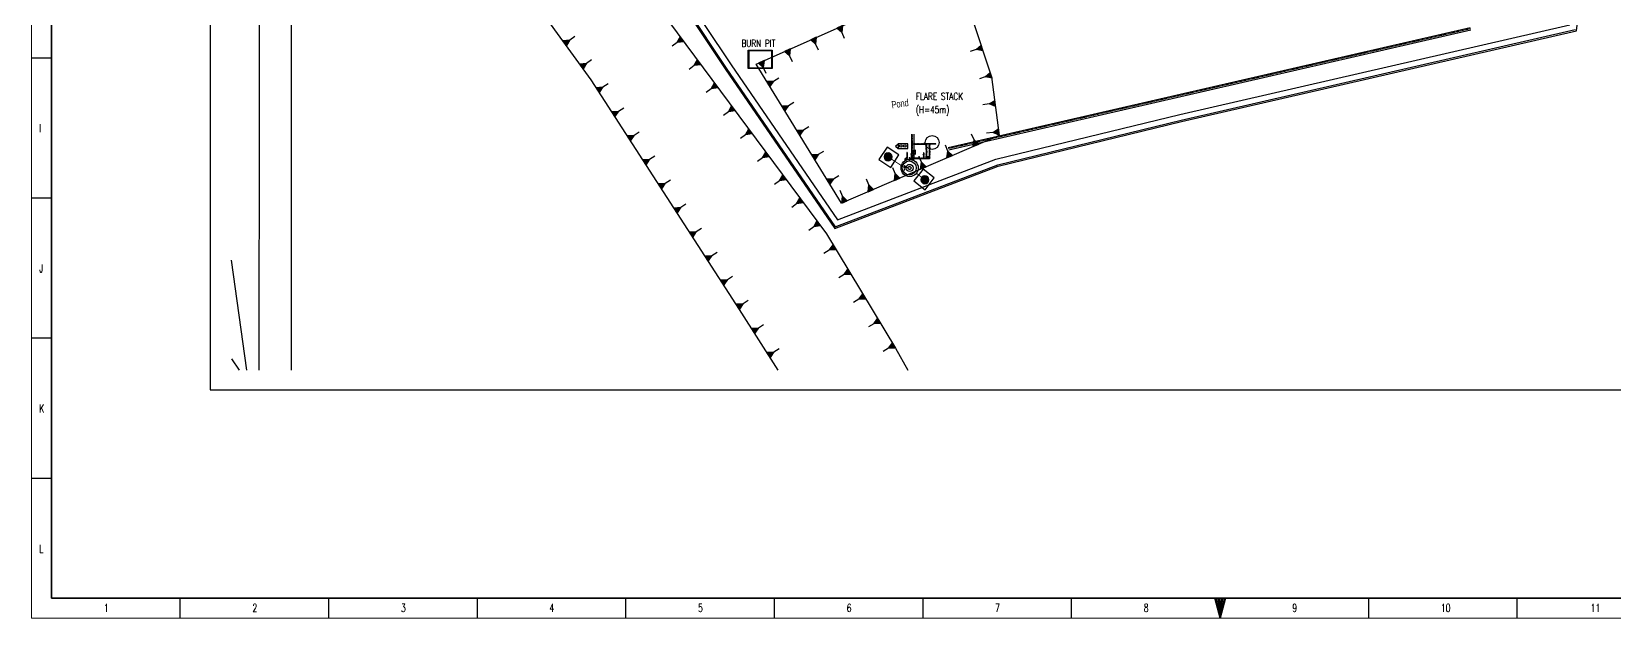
# Model space of a CAD drawing. Header units: millimetres. Extents: x -10011772 to -8149599, y 2847708 to 3434448.
# Drawn here: x -10011772 to -9459239, y 2847708 to 3052355 of the extents above; entities that cross this region are included whole.
import ezdxf

# ---------------------------------------------------------------- set-up
doc = ezdxf.new("R2010")
doc.units = ezdxf.units.MM
for name, pattern in [('BORDER2', [0.875, 0.25, -0.125, 0.25, -0.125, 0, -0.125]), ('DASHDOT2', [0.5, 0.25, -0.125, 0, -0.125]), ('DIVIDE2', [0.625, 0.25, -0.125, 0, -0.125, 0, -0.125]), ('HIDDEN2', [0.1875, 0.125, -0.0625])]:
    doc.linetypes.add(name, pattern=pattern)
for name, color, linetype in [('总平面底图', 9, 'Continuous'), ('电气-接地设计-接地线', 3, '接地线'), ('硅胶总平面地图', 9, 'Continuous')]:
    doc.layers.add(name, color=color, linetype=linetype)
doc.styles.add('EESLTYPE', font='TXT.shx')
doc.styles.get("Standard").update_dxf_attribs({"font": 'romanc.SHX', "width": 0.75, "bigfont": 'hztxt.shx'})
doc.styles.add('Swiss721', font='swisscl.ttf')
doc.styles.add('TEG BORDER', font='txt_qlt.shx', dxfattribs={"width": 0.7, "bigfont": 'hztxt.shx'})
doc.linetypes.add('接地线', pattern='A,500,["/",EESLTYPE,S=200,R=0,X=0,Y=-100],-200,60,-200', length=960)
doc.linetypes.add('组180_接地线', pattern='A,500,["/",EESLTYPE,S=200,R=-180,X=0,Y=100],-200,60,-200', length=960)

# ---------------------------------------------------------------- blocks, each defined once
blk = doc.blocks.new('252 BORDER A2')
at = {"linetype": 'Continuous'}
for p, q in [((5, 415), (5, 5)), ((5, 5), (489, 5))]:
    blk.add_line(p, q, dxfattribs=at)
for p, q in [((0, 140), (5, 140)), ((0, 105), (5, 105)), ((0, 70), (5, 70)), ((0, 35), (5, 35)), ((37.12, 0), (37.12, 5)), ((74.25, 0), (74.25, 5)), ((111.38, 0), (111.38, 5)), ((148.5, 0), (148.5, 5)), ((185.63, 0), (185.63, 5)), ((222.75, 0), (222.75, 5)), ((259.88, 0), (259.88, 5)), ((297, 0), (297, 5)), ((334.12, 0), (334.12, 5)), ((371.25, 0), (371.25, 5))]:
    blk.add_line(p, q)
at = {"color": 5, "lineweight": 15}
blk.add_lwpolyline([(0, 420), (594, 420), (594, 0), (0, 0)], close=True, dxfattribs=at)
blk.add_lwpolyline([(5, 415), (589, 415), (589, 5), (5, 5)], close=True)
blk.add_lwpolyline([(297, 0), (295.66, 5), (298.34, 5), (297, 0), (296, 5), (296.33, 5), (297, 0), (296.67, 5), (297.33, 5), (297, 0), (297.67, 5), (298, 5), (297, 0)])
at = {"char_height": 2, "width": 2, "style": 'TEG BORDER'}
for s, insert, attachment_point in [('I', (1.91, 123.39), 1), ('J', (1.91, 88.39), 1), ('K', (1.91, 53.39), 1), ('L', (1.91, 18.39), 1), ('1', (18.05, 1.59), 7), ('2', (55.17, 1.59), 7), ('3', (92.3, 1.59), 7), ('4', (129.42, 1.59), 7), ('5', (166.55, 1.59), 7), ('6', (203.67, 1.59), 7), ('7', (240.8, 1.59), 7), ('8', (277.92, 1.59), 7), ('9', (315.05, 1.59), 7), ('\\pi2.2204e-016;10', (352.17, 1.59), 7), ('\\pi0.3;11', (389.3, 1.59), 7)]:
    blk.add_mtext(s, dxfattribs=dict(at, insert=insert, attachment_point=attachment_point))
blk = doc.blocks.new('z')
at = {"layer": '总平面底图'}
blk.add_hatch(color=256, dxfattribs=at).paths.add_polyline_path([(0.53, 0), (-0.53, 0), (-0.07, -1.05)])
for p, q in [((-0.07, -1.05), (-0.53, 0)), ((0.53, 0), (-0.53, 0)), ((0.53, 0), (-0.07, -1.05)), ((-0.07, -1.05), (-0.07, -2.13))]:
    blk.add_line(p, q, dxfattribs=at)
blk = doc.blocks.new('总平面底图 爆炸危险区 LOCATION I')
at = {"layer": '总平面底图', "linetype": 'Continuous'}
for p, q in [((128849, 42259), (219960, 63169)), ((128939, 41862), (220051, 62773)), ((93915, 56028), (93915, 59228)), ((93915, 59228), (98115, 59228)), ((98115, 59228), (98115, 56028)), ((98115, 56028), (93915, 56028)), ((122410, 44596), (122410, 42867)), ((122817, 44596), (122817, 42899)), ((122410, 42867), (122817, 42867)), ((122410, 42867), (122410, 41686)), ((122410, 41686), (122614, 41686)), ((122410, 41686), (122410, 41295)), ((122817, 41686), (122410, 41686)), ((122524, 41499), (122704, 41499)), ((122524, 41499), (122524, 41417)), ((122569, 41621), (122659, 41621)), ((122569, 41621), (122569, 41499)), ((122614, 41686), (122817, 41686)), ((122659, 41621), (122659, 41499)), ((122704, 41499), (122704, 41473)), ((123034, 41473), (122704, 41473)), ((122704, 41443), (122704, 41417)), ((123034, 41443), (122704, 41443)), ((122817, 42899), (122838, 42912)), ((122817, 42836), (122838, 42822)), ((122817, 42836), (122817, 41686)), ((122817, 41473), (122817, 41686)), ((122817, 41295), (122817, 41443)), ((122838, 42912), (122838, 42822)), ((122872, 42897), (122838, 42912)), ((122872, 42837), (122838, 42822)), ((122872, 42897), (122872, 42837)), ((122872, 42897), (122872, 42837)), ((122872, 42897), (124381, 42897)), ((122872, 42837), (124381, 42837)), ((123034, 41858), (123034, 41058)), ((123064, 41858), (123034, 41858)), ((123064, 41858), (123064, 41058)), ((124381, 42897), (124381, 42837)), ((124381, 42867), (124381, 42897)), ((124457, 42897), (124381, 42897)), ((124381, 42837), (124381, 42867)), ((124381, 42837), (124457, 42837)), ((124457, 42897), (124533, 42897)), ((124533, 42837), (124457, 42837)), ((124533, 42867), (124533, 42897)), ((124533, 42897), (124577, 42897)), ((124533, 42897), (124533, 42837)), ((124533, 42837), (124533, 42867)), ((124533, 42837), (124577, 42837)), ((124577, 42867), (124577, 42943)), ((124577, 42943), (124595, 42943)), ((124577, 42791), (124577, 42867)), ((124577, 42791), (124595, 42791)), ((124595, 42867), (124595, 42943)), ((124595, 42791), (124595, 42867)), ((124599, 42897), (124599, 42837)), ((124601, 42897), (124599, 42897)), ((124601, 42838), (124599, 42837)), ((124601, 42943), (124601, 42867)), ((124618, 42943), (124601, 42943)), ((124601, 42867), (124601, 42791)), ((124618, 42791), (124601, 42791)), ((124618, 42943), (124618, 42867)), ((124667, 42874), (124618, 42891)), ((124618, 42867), (124618, 42791)), ((124667, 42860), (124618, 42844)), ((124912, 42875), (124688, 42875)), ((124912, 42860), (124688, 42860)), ((124710, 42875), (124758, 42891)), ((124710, 42860), (124758, 42844)), ((124758, 42875), (124758, 42943)), ((124758, 42943), (124776, 42943)), ((124758, 42791), (124758, 42860)), ((124758, 42791), (124776, 42791)), ((124776, 42875), (124776, 42943)), ((124776, 42897), (124777, 42897)), ((124776, 42791), (124776, 42860)), ((124776, 42838), (124777, 42837)), ((124777, 42875), (124777, 42897)), ((124777, 42837), (124777, 42860)), ((124782, 42943), (124782, 42875)), ((124799, 42943), (124782, 42943)), ((124782, 42860), (124782, 42791)), ((124799, 42791), (124782, 42791)), ((124799, 42943), (124799, 42875)), ((124844, 42897), (124799, 42897)), ((124799, 42860), (124799, 42791)), ((124844, 42837), (124799, 42837)), ((124844, 42897), (124844, 42875)), ((124844, 42875), (124844, 42897)), ((124975, 42897), (124844, 42897)), ((124844, 42860), (124844, 42837)), ((124844, 42837), (124844, 42860)), ((124975, 42837), (124844, 42837)), ((124912, 42875), (124912, 42867)), ((124912, 42867), (124912, 42860)), ((124962, 42662), (125039, 42662)), ((124962, 42662), (124962, 42645)), ((124962, 42645), (125039, 42645)), ((125039, 42639), (124962, 42639)), ((124962, 42621), (124962, 42639)), ((125039, 42621), (124962, 42621)), ((124962, 42481), (125031, 42481)), ((124962, 42481), (124962, 42464)), ((124962, 42464), (125031, 42464)), ((125031, 42458), (124962, 42458)), ((124962, 42440), (124962, 42458)), ((125031, 42440), (124962, 42440)), ((124962, 42180), (125115, 42180)), ((124962, 42180), (124962, 42163)), ((124962, 42163), (125115, 42163)), ((125115, 42157), (124962, 42157)), ((124962, 42139), (124962, 42157)), ((125115, 42139), (124962, 42139)), ((124962, 41927), (125115, 41927)), ((124962, 41927), (124962, 41910)), ((124962, 41910), (125115, 41910)), ((125115, 41904), (124962, 41904)), ((124962, 41886), (124962, 41904)), ((125115, 41886), (124962, 41886)), ((124975, 42837), (124975, 42897)), ((124975, 42897), (124975, 42837)), ((125102, 42897), (124975, 42897)), ((125009, 42837), (124975, 42837)), ((124979, 41849), (124979, 41860)), ((124985, 41674), (125039, 41674)), ((124985, 41674), (124985, 41661)), ((124985, 41661), (125039, 41661)), ((125039, 41655), (124985, 41655)), ((124985, 41642), (124985, 41655)), ((125039, 41642), (124985, 41642)), ((125006, 41532), (124999, 41532)), ((125021, 41434), (125003, 41512)), ((125009, 42837), (125009, 42804)), ((125009, 42804), (125069, 42804)), ((125009, 42707), (125009, 42804)), ((125009, 42804), (125039, 42804)), ((125009, 42707), (125069, 42707)), ((125009, 42707), (125039, 42707)), ((125009, 42707), (125009, 42662)), ((125069, 42640), (125009, 42640)), ((125009, 42639), (125009, 42640)), ((125009, 42464), (125009, 42462)), ((125009, 42462), (125031, 42462)), ((125009, 42396), (125009, 42440)), ((125031, 42396), (125009, 42396)), ((125009, 42396), (125031, 42396)), ((125009, 42225), (125009, 42396)), ((125009, 42225), (125069, 42225)), ((125009, 42225), (125069, 42225)), ((125009, 42225), (125009, 42180)), ((125009, 42032), (125009, 42139)), ((125009, 42035), (125069, 42035)), ((125009, 42035), (125009, 41927)), ((125069, 42032), (125009, 42032)), ((125009, 41904), (125009, 41910)), ((125009, 41842), (125009, 41886)), ((125039, 41842), (125009, 41842)), ((125022, 41766), (125009, 41842)), ((125069, 41842), (125009, 41842)), ((125009, 41813), (125009, 41800)), ((125032, 42572), (125015, 42621)), ((125031, 42529), (125015, 42481)), ((125039, 41766), (125022, 41766)), ((125022, 41766), (125055, 41766)), ((125022, 41715), (125022, 41766)), ((125022, 41715), (125039, 41715)), ((125022, 41715), (125022, 41674)), ((125022, 41715), (125055, 41715)), ((125031, 42327), (125031, 42551)), ((125039, 42327), (125031, 42327)), ((125039, 42804), (125069, 42804)), ((125039, 42707), (125069, 42707)), ((125039, 42662), (125115, 42662)), ((125039, 42645), (125115, 42645)), ((125115, 42639), (125039, 42639)), ((125115, 42621), (125039, 42621)), ((125046, 42327), (125039, 42327)), ((125069, 41842), (125039, 41842)), ((125055, 41766), (125039, 41766)), ((125039, 41715), (125055, 41715)), ((125039, 41674), (125093, 41674)), ((125039, 41661), (125093, 41661)), ((125093, 41655), (125039, 41655)), ((125093, 41642), (125039, 41642)), ((125046, 42572), (125062, 42621)), ((125046, 42327), (125046, 42551)), ((125046, 42529), (125062, 42481)), ((125046, 42481), (125115, 42481)), ((125046, 42464), (125115, 42464)), ((125046, 42462), (125069, 42462)), ((125115, 42458), (125046, 42458)), ((125115, 42440), (125046, 42440)), ((125069, 42396), (125046, 42396)), ((125046, 42396), (125069, 42396)), ((125069, 41842), (125055, 41766)), ((125055, 41715), (125055, 41766)), ((125055, 41715), (125055, 41674)), ((125057, 41434), (125074, 41512)), ((125068, 42639), (125069, 42640)), ((125068, 42464), (125069, 42462)), ((125102, 42837), (125069, 42837)), ((125069, 42837), (125069, 42804)), ((125069, 42707), (125069, 42804)), ((125069, 42707), (125069, 42662)), ((125069, 42396), (125069, 42440)), ((125069, 42225), (125069, 42396)), ((125069, 42225), (125069, 42180)), ((125069, 42032), (125069, 42139)), ((125069, 42035), (125069, 41927)), ((125069, 41904), (125069, 41910)), ((125069, 41842), (125069, 41886)), ((125069, 41813), (125069, 41800)), ((125079, 41532), (125071, 41532)), ((125093, 41674), (125093, 41661)), ((125093, 41642), (125093, 41655)), ((125099, 41849), (125099, 41860)), ((125102, 42837), (125102, 42897)), ((125507, 42897), (125102, 42897)), ((125102, 42897), (125102, 42837)), ((125507, 42837), (125102, 42837)), ((125115, 42662), (125115, 42645)), ((125115, 42621), (125115, 42639)), ((125115, 42481), (125115, 42464)), ((125115, 42440), (125115, 42458)), ((125115, 42180), (125115, 42163)), ((125115, 42139), (125115, 42157)), ((125115, 41927), (125115, 41910)), ((125115, 41886), (125115, 41904)), ((125495, 42662), (125571, 42662)), ((125495, 42662), (125495, 42645)), ((125495, 42645), (125571, 42645)), ((125571, 42639), (125495, 42639)), ((125495, 42621), (125495, 42639)), ((125571, 42621), (125495, 42621)), ((125495, 42481), (125563, 42481)), ((125495, 42481), (125495, 42464)), ((125495, 42464), (125563, 42464)), ((125563, 42458), (125495, 42458)), ((125495, 42440), (125495, 42458)), ((125563, 42440), (125495, 42440)), ((125495, 42180), (125647, 42180)), ((125495, 42180), (125495, 42163)), ((125495, 42163), (125647, 42163)), ((125647, 42157), (125495, 42157)), ((125495, 42139), (125495, 42157)), ((125647, 42139), (125495, 42139)), ((125495, 41927), (125647, 41927)), ((125495, 41927), (125495, 41910)), ((125495, 41910), (125647, 41910)), ((125647, 41904), (125495, 41904)), ((125495, 41886), (125495, 41904)), ((125647, 41886), (125495, 41886)), ((125507, 42837), (125507, 42897)), ((125507, 42897), (125507, 42837)), ((125634, 42897), (125507, 42897)), ((125541, 42837), (125507, 42837)), ((125511, 41849), (125511, 41860)), ((125517, 41674), (125571, 41674)), ((125517, 41674), (125517, 41661)), ((125517, 41661), (125571, 41661)), ((125571, 41655), (125517, 41655)), ((125517, 41642), (125517, 41655)), ((125571, 41642), (125517, 41642)), ((125538, 41532), (125531, 41532)), ((125553, 41434), (125535, 41512)), ((125541, 42837), (125541, 42804)), ((125541, 42804), (125601, 42804)), ((125541, 42707), (125541, 42804)), ((125541, 42804), (125571, 42804)), ((125541, 42707), (125571, 42707)), ((125541, 42707), (125541, 42662)), ((125541, 42707), (125601, 42707)), ((125601, 42640), (125541, 42640)), ((125541, 42639), (125541, 42640)), ((125541, 42464), (125541, 42462)), ((125541, 42462), (125563, 42462)), ((125541, 42396), (125541, 42440)), ((125541, 42396), (125563, 42396)), ((125541, 42225), (125541, 42396)), ((125563, 42396), (125541, 42396)), ((125541, 42225), (125601, 42225)), ((125541, 42225), (125541, 42180)), ((125541, 42225), (125601, 42225)), ((125541, 42032), (125541, 42139)), ((125541, 42035), (125601, 42035)), ((125541, 42035), (125541, 41927)), ((125601, 42032), (125541, 42032)), ((125541, 41904), (125541, 41910)), ((125541, 41842), (125541, 41886)), ((125601, 41842), (125541, 41842)), ((125571, 41842), (125541, 41842)), ((125554, 41766), (125541, 41842)), ((125541, 41813), (125541, 41800)), ((125564, 42572), (125547, 42621)), ((125563, 42529), (125547, 42481)), ((125554, 41766), (125588, 41766)), ((125554, 41715), (125554, 41766)), ((125571, 41766), (125554, 41766)), ((125554, 41715), (125588, 41715)), ((125554, 41715), (125571, 41715)), ((125554, 41715), (125554, 41674)), ((125563, 42327), (125563, 42551)), ((125571, 42327), (125563, 42327)), ((125571, 42804), (125601, 42804)), ((125571, 42707), (125601, 42707)), ((125571, 42662), (125647, 42662)), ((125571, 42645), (125647, 42645)), ((125647, 42639), (125571, 42639)), ((125647, 42621), (125571, 42621)), ((125578, 42327), (125571, 42327)), ((125601, 41842), (125571, 41842)), ((125588, 41766), (125571, 41766)), ((125571, 41715), (125588, 41715)), ((125571, 41674), (125625, 41674)), ((125571, 41661), (125625, 41661)), ((125625, 41655), (125571, 41655)), ((125625, 41642), (125571, 41642)), ((125578, 42572), (125595, 42621)), ((125578, 42327), (125578, 42551)), ((125578, 42529), (125595, 42481)), ((125578, 42481), (125647, 42481)), ((125578, 42464), (125647, 42464)), ((125578, 42462), (125601, 42462)), ((125647, 42458), (125578, 42458)), ((125647, 42440), (125578, 42440)), ((125578, 42396), (125601, 42396)), ((125601, 42396), (125578, 42396)), ((125601, 41842), (125588, 41766)), ((125588, 41715), (125588, 41766)), ((125588, 41715), (125588, 41674)), ((125589, 41434), (125607, 41512)), ((125634, 42837), (125601, 42837)), ((125601, 42837), (125601, 42804)), ((125601, 42707), (125601, 42804)), ((125601, 42707), (125601, 42662)), ((125601, 42639), (125601, 42640)), ((125601, 42464), (125601, 42462)), ((125601, 42396), (125601, 42440)), ((125601, 42225), (125601, 42396)), ((125601, 42225), (125601, 42180)), ((125601, 42032), (125601, 42139)), ((125601, 42035), (125601, 41927)), ((125601, 41904), (125601, 41910)), ((125601, 41842), (125601, 41886)), ((125601, 41813), (125601, 41800)), ((125611, 41532), (125604, 41532)), ((125625, 41674), (125625, 41661)), ((125625, 41642), (125625, 41655)), ((125631, 41849), (125631, 41860)), ((125634, 42837), (125634, 42897)), ((126662, 42897), (125634, 42897)), ((125634, 42897), (125634, 42837)), ((126662, 42837), (125634, 42837)), ((125647, 42662), (125647, 42645)), ((125647, 42621), (125647, 42639)), ((125647, 42481), (125647, 42464)), ((125647, 42440), (125647, 42458)), ((125647, 42180), (125647, 42163)), ((125647, 42139), (125647, 42157)), ((125647, 41927), (125647, 41910)), ((125647, 41886), (125647, 41904)), ((126662, 42837), (126662, 42897)), ((121154, 38708), (121154, 39025)), ((121154, 39025), (121196, 39025)), ((121196, 38671), (121196, 39025)), ((121201, 39025), (121201, 38676)), ((121243, 39025), (121201, 39025)), ((121243, 39025), (121243, 38676)), ((121526, 38930), (121243, 38930)), ((121351, 40335), (121297, 40335)), ((121297, 40323), (121297, 40335)), ((121351, 40335), (121297, 40335)), ((121297, 40323), (121297, 40335)), ((121351, 40323), (121297, 40323)), ((121351, 40323), (121297, 40323)), ((121334, 40035), (121334, 40323)), ((121334, 40035), (121334, 40323)), ((121351, 40035), (121334, 40035)), ((121351, 40035), (121334, 40035)), ((121405, 40335), (121351, 40335)), ((121405, 40335), (121351, 40335)), ((121405, 40323), (121351, 40323)), ((121405, 40323), (121351, 40323)), ((121367, 40035), (121351, 40035)), ((121367, 40035), (121351, 40035)), ((121367, 40035), (121367, 40323)), ((121367, 40035), (121367, 40323)), ((121405, 40323), (121405, 40335)), ((121405, 40323), (121405, 40335)), ((121526, 38930), (121526, 38676)), ((121574, 40359), (121651, 40359)), ((121574, 40359), (121574, 40341)), ((121574, 40341), (121651, 40341)), ((121651, 40335), (121574, 40335)), ((121574, 40318), (121574, 40335)), ((121651, 40335), (121574, 40335)), ((121574, 40318), (121574, 40335)), ((121651, 40318), (121574, 40318)), ((121651, 40318), (121574, 40318)), ((121681, 41354), (121620, 41354)), ((121620, 41354), (121620, 40556)), ((121643, 40556), (121620, 40556)), ((121620, 40556), (121643, 40556)), ((121620, 40556), (121620, 40550)), ((121620, 40403), (121620, 40480)), ((121620, 40403), (121651, 40403)), ((121620, 40403), (121620, 40359)), ((121681, 40403), (121620, 40403)), ((121620, 40109), (121620, 40318)), ((121620, 40109), (121620, 40318)), ((121643, 40597), (121651, 40597)), ((121643, 40597), (121643, 40555)), ((121651, 40597), (121658, 40597)), ((121651, 40403), (121681, 40403)), ((121651, 40359), (121727, 40359)), ((121651, 40341), (121727, 40341)), ((121727, 40335), (121651, 40335)), ((121727, 40335), (121651, 40335)), ((121727, 40318), (121651, 40318)), ((121727, 40318), (121651, 40318)), ((121658, 40597), (121658, 40555)), ((121681, 40556), (121658, 40556)), ((121658, 40556), (121681, 40556)), ((121681, 41354), (121681, 40556)), ((121681, 40550), (121681, 40556)), ((121681, 40480), (121681, 40403)), ((121681, 40403), (121681, 40359)), ((121681, 40127), (121681, 40318)), ((121681, 40127), (121681, 40318)), ((121727, 40359), (121727, 40341)), ((121727, 40318), (121727, 40335)), ((121727, 40318), (121727, 40335)), ((122015, 40235), (122091, 40235)), ((122015, 40235), (122015, 40218)), ((122015, 40218), (122091, 40218)), ((122091, 40212), (122015, 40212)), ((122015, 40194), (122015, 40212)), ((122091, 40212), (122015, 40212)), ((122015, 40194), (122015, 40212)), ((122091, 40194), (122015, 40194)), ((122091, 40194), (122015, 40194)), ((122061, 40291), (122061, 40367)), ((122121, 40291), (122061, 40291)), ((122061, 40280), (122091, 40280)), ((122061, 40280), (122061, 40235)), ((122061, 40184), (122061, 40194)), ((122061, 40184), (122061, 40194)), ((122083, 40485), (122091, 40485)), ((122083, 40485), (122083, 40443)), ((122091, 40485), (122098, 40485)), ((122091, 40280), (122121, 40280)), ((122091, 40235), (122167, 40235)), ((122091, 40218), (122167, 40218)), ((122167, 40212), (122091, 40212)), ((122167, 40212), (122091, 40212)), ((122167, 40194), (122091, 40194)), ((122167, 40194), (122091, 40194)), ((122098, 40485), (122098, 40443)), ((122121, 40367), (122121, 40291)), ((122121, 40280), (122121, 40235)), ((122121, 40184), (122121, 40194)), ((122121, 40184), (122121, 40194)), ((122167, 40398), (122161, 40398)), ((122161, 40337), (122167, 40337)), ((122167, 40367), (122167, 40398)), ((122167, 40398), (122167, 40337)), ((122167, 40398), (122410, 40398)), ((122167, 40337), (122167, 40367)), ((122167, 40337), (124492, 40337)), ((122167, 40235), (122167, 40218)), ((122167, 40194), (122167, 40212)), ((122167, 40194), (122167, 40212)), ((122315, 40376), (122614, 40376)), ((122315, 40376), (122315, 40341)), ((122315, 40341), (122614, 40341)), ((122614, 40335), (122315, 40335)), ((122315, 40300), (122315, 40335)), ((122614, 40335), (122315, 40335)), ((122315, 40300), (122315, 40335)), ((122614, 40300), (122315, 40300)), ((122614, 40300), (122315, 40300)), ((122410, 40467), (122410, 41076)), ((122410, 40467), (122614, 40467)), ((122410, 40467), (122410, 40376)), ((122817, 40467), (122410, 40467)), ((122410, 40150), (122410, 40300)), ((122410, 40150), (122410, 40300)), ((122524, 41417), (122704, 41417)), ((122599, 41417), (122599, 41375)), ((122614, 40467), (122817, 40467)), ((122614, 40376), (122912, 40376)), ((122614, 40341), (122912, 40341)), ((122912, 40335), (122614, 40335)), ((122912, 40335), (122614, 40335)), ((122912, 40300), (122614, 40300)), ((122912, 40300), (122614, 40300)), ((122629, 41417), (122629, 41375)), ((122817, 40035), (122743, 40035)), ((122817, 40035), (122743, 40035)), ((122817, 41076), (122817, 40467)), ((122817, 40467), (122817, 40376)), ((122817, 40398), (124492, 40398)), ((122817, 40035), (122817, 40300)), ((122817, 40035), (122817, 40300)), ((122912, 40376), (122912, 40341)), ((122912, 40300), (122912, 40335)), ((122912, 40300), (122912, 40335)), ((123064, 41058), (123034, 41058)), ((124479, 41029), (124548, 41029)), ((124479, 41029), (124479, 41011)), ((124479, 41011), (124548, 41011)), ((124548, 41005), (124479, 41005)), ((124479, 40988), (124479, 41005)), ((124548, 40988), (124479, 40988)), ((124479, 40848), (124556, 40848)), ((124479, 40848), (124479, 40831)), ((124479, 40831), (124556, 40831)), ((124556, 40825), (124479, 40825)), ((124479, 40807), (124479, 40825)), ((124556, 40807), (124479, 40807)), ((124492, 40398), (124492, 40337)), ((124492, 40367), (124492, 40398)), ((124492, 40398), (124525, 40398)), ((124492, 40337), (124492, 40367)), ((124492, 40337), (124619, 40337)), ((124586, 41335), (124525, 41335)), ((124525, 41335), (124525, 41073)), ((124525, 41073), (124548, 41073)), ((124525, 41073), (124525, 41029)), ((124548, 41073), (124525, 41073)), ((124548, 41007), (124525, 41007)), ((124526, 41005), (124525, 41007)), ((124526, 40831), (124525, 40829)), ((124525, 40829), (124586, 40829)), ((124525, 40763), (124525, 40807)), ((124556, 40763), (124525, 40763)), ((124586, 40763), (124525, 40763)), ((124525, 40763), (124525, 40444)), ((124586, 40444), (124525, 40444)), ((124525, 40444), (124586, 40444)), ((124525, 40367), (124525, 40444)), ((124548, 40940), (124532, 40988)), ((124549, 40897), (124532, 40848)), ((124548, 41142), (124556, 41142)), ((124548, 41142), (124548, 40918)), ((124556, 41142), (124563, 41142)), ((124556, 40848), (124632, 40848)), ((124556, 40831), (124632, 40831)), ((124632, 40825), (124556, 40825)), ((124632, 40807), (124556, 40807)), ((124586, 40763), (124556, 40763)), ((124563, 41142), (124563, 40918)), ((124563, 41073), (124586, 41073)), ((124586, 41073), (124563, 41073)), ((124563, 41029), (124632, 41029)), ((124563, 41011), (124632, 41011)), ((124586, 41007), (124563, 41007)), ((124632, 41005), (124563, 41005)), ((124632, 40988), (124563, 40988)), ((124563, 40940), (124579, 40988)), ((124563, 40897), (124579, 40848)), ((124585, 41005), (124586, 41007)), ((124585, 40831), (124586, 40829)), ((124586, 41335), (124586, 41073)), ((124586, 41073), (124586, 41029)), ((124586, 40763), (124586, 40807)), ((124586, 40763), (124586, 40444)), ((124586, 40444), (124586, 40367)), ((124586, 40398), (124619, 40398)), ((124619, 40398), (124619, 40337)), ((124619, 40398), (124975, 40398)), ((124619, 40367), (124619, 40398)), ((124619, 40337), (124619, 40367)), ((124619, 40337), (124975, 40337)), ((124632, 41029), (124632, 41011)), ((124632, 40988), (124632, 41005)), ((124632, 40848), (124632, 40831)), ((124632, 40807), (124632, 40825)), ((124939, 41434), (125139, 41434)), ((125035, 41414), (124939, 41414)), ((124962, 40995), (125039, 40995)), ((124962, 40995), (124962, 40978)), ((124962, 40978), (125039, 40978)), ((125039, 40972), (124962, 40972)), ((124962, 40954), (124962, 40972)), ((125039, 40954), (124962, 40954)), ((124962, 40815), (125031, 40815)), ((124962, 40815), (124962, 40797)), ((124962, 40797), (125031, 40797)), ((125031, 40791), (124962, 40791)), ((124962, 40774), (124962, 40791)), ((125031, 40774), (124962, 40774)), ((124975, 40398), (124975, 40337)), ((124975, 40367), (124975, 40398)), ((124975, 40398), (125009, 40398)), ((124975, 40337), (124975, 40367)), ((124975, 40337), (125102, 40337)), ((124985, 41414), (124985, 41408)), ((124985, 41408), (125035, 41408)), ((125035, 41402), (124985, 41402)), ((124985, 41389), (124985, 41402)), ((125035, 41389), (124985, 41389)), ((125009, 41173), (125022, 41249)), ((125009, 41173), (125069, 41173)), ((125009, 41040), (125009, 41173)), ((125009, 41173), (125039, 41173)), ((125009, 41040), (125039, 41040)), ((125009, 41040), (125009, 40995)), ((125009, 41040), (125069, 41040)), ((125069, 40973), (125009, 40973)), ((125009, 40972), (125009, 40973)), ((125009, 40797), (125009, 40796)), ((125009, 40796), (125031, 40796)), ((125009, 40729), (125009, 40774)), ((125009, 40729), (125031, 40729)), ((125009, 40650), (125009, 40729)), ((125031, 40729), (125009, 40729)), ((125009, 40650), (125069, 40650)), ((125069, 40650), (125009, 40650)), ((125009, 40523), (125009, 40650)), ((125069, 40523), (125009, 40523)), ((125009, 40523), (125069, 40523)), ((125009, 40444), (125009, 40523)), ((125009, 40444), (125069, 40444)), ((125069, 40444), (125009, 40444)), ((125009, 40367), (125009, 40444)), ((125032, 40905), (125015, 40954)), ((125031, 40862), (125015, 40815)), ((125022, 41348), (125022, 41389)), ((125039, 41348), (125022, 41348)), ((125022, 41348), (125055, 41348)), ((125022, 41249), (125022, 41348)), ((125022, 41249), (125055, 41249)), ((125022, 41249), (125039, 41249)), ((125025, 41413), (125025, 41414)), ((125025, 41413), (125035, 41413)), ((125031, 40661), (125031, 40884)), ((125039, 40661), (125031, 40661)), ((125035, 41384), (125035, 41414)), ((125039, 41384), (125035, 41384)), ((125043, 41384), (125039, 41384)), ((125055, 41348), (125039, 41348)), ((125039, 41249), (125055, 41249)), ((125039, 41173), (125069, 41173)), ((125039, 41040), (125069, 41040)), ((125039, 40995), (125115, 40995)), ((125039, 40978), (125115, 40978)), ((125115, 40972), (125039, 40972)), ((125115, 40954), (125039, 40954)), ((125046, 40661), (125039, 40661)), ((125139, 41414), (125043, 41414)), ((125043, 41384), (125043, 41414)), ((125043, 41413), (125052, 41413)), ((125043, 41408), (125093, 41408)), ((125093, 41402), (125043, 41402)), ((125093, 41389), (125043, 41389)), ((125046, 40905), (125062, 40954)), ((125046, 40661), (125046, 40884)), ((125046, 40862), (125062, 40815)), ((125046, 40815), (125115, 40815)), ((125046, 40797), (125115, 40797)), ((125046, 40796), (125069, 40796)), ((125115, 40791), (125046, 40791)), ((125115, 40774), (125046, 40774)), ((125046, 40729), (125069, 40729)), ((125069, 40729), (125046, 40729)), ((125052, 41413), (125052, 41414)), ((125055, 41348), (125055, 41389)), ((125055, 41249), (125055, 41348)), ((125055, 41249), (125069, 41173)), ((125068, 40972), (125069, 40973)), ((125068, 40797), (125069, 40796)), ((125069, 41040), (125069, 41173)), ((125069, 41040), (125069, 40995)), ((125069, 40729), (125069, 40774)), ((125069, 40650), (125069, 40729)), ((125069, 40617), (125069, 40650)), ((125069, 40617), (125102, 40617)), ((125069, 40523), (125069, 40556)), ((125069, 40556), (125102, 40556)), ((125069, 40444), (125069, 40523)), ((125069, 40444), (125069, 40367)), ((125069, 40398), (125102, 40398)), ((125093, 41414), (125093, 41408)), ((125093, 41389), (125093, 41402)), ((125102, 40617), (125102, 40556)), ((125102, 40617), (125197, 40617)), ((125102, 40556), (125102, 40617)), ((125102, 40556), (125197, 40556)), ((125102, 40367), (125102, 40398)), ((125102, 40398), (125102, 40337)), ((125102, 40398), (125495, 40398)), ((125102, 40337), (125102, 40367)), ((125102, 40337), (125495, 40337)), ((125115, 40995), (125115, 40978)), ((125115, 40954), (125115, 40972)), ((125115, 40815), (125115, 40797)), ((125115, 40774), (125115, 40791)), ((125128, 40586), (125128, 40594)), ((125128, 40594), (125352, 40594)), ((125128, 40579), (125128, 40586)), ((125128, 40579), (125352, 40579)), ((125197, 40617), (125197, 40594)), ((125197, 40594), (125197, 40617)), ((125197, 40617), (125241, 40617)), ((125197, 40579), (125197, 40556)), ((125197, 40556), (125197, 40579)), ((125197, 40556), (125241, 40556)), ((125241, 40594), (125241, 40663)), ((125241, 40663), (125259, 40663)), ((125241, 40510), (125241, 40579)), ((125241, 40510), (125259, 40510)), ((125259, 40594), (125259, 40663)), ((125259, 40510), (125259, 40579)), ((125263, 40617), (125263, 40594)), ((125265, 40616), (125263, 40617)), ((125263, 40579), (125263, 40556)), ((125265, 40557), (125263, 40556)), ((125265, 40663), (125265, 40594)), ((125282, 40663), (125265, 40663)), ((125265, 40579), (125265, 40510)), ((125282, 40510), (125265, 40510)), ((125282, 40663), (125282, 40594)), ((125330, 40594), (125282, 40610)), ((125282, 40579), (125282, 40510)), ((125330, 40579), (125282, 40563)), ((125373, 40594), (125422, 40610)), ((125373, 40579), (125422, 40563)), ((125422, 40586), (125422, 40663)), ((125422, 40663), (125440, 40663)), ((125422, 40510), (125422, 40586)), ((125422, 40510), (125440, 40510)), ((125440, 40586), (125440, 40663)), ((125440, 40616), (125441, 40617)), ((125440, 40510), (125440, 40586)), ((125440, 40557), (125441, 40556)), ((125441, 40556), (125441, 40617)), ((125445, 40663), (125445, 40586)), ((125463, 40663), (125445, 40663)), ((125445, 40586), (125445, 40510)), ((125463, 40510), (125445, 40510)), ((125463, 40663), (125463, 40586)), ((125507, 40617), (125463, 40617)), ((125463, 40586), (125463, 40510)), ((125507, 40556), (125463, 40556)), ((125471, 41434), (125671, 41434)), ((125567, 41414), (125471, 41414)), ((125495, 40995), (125571, 40995)), ((125495, 40995), (125495, 40978)), ((125495, 40978), (125571, 40978)), ((125571, 40972), (125495, 40972)), ((125495, 40954), (125495, 40972)), ((125571, 40954), (125495, 40954)), ((125495, 40815), (125563, 40815)), ((125495, 40815), (125495, 40797)), ((125495, 40797), (125563, 40797)), ((125563, 40791), (125495, 40791)), ((125495, 40774), (125495, 40791)), ((125563, 40774), (125495, 40774)), ((125495, 40367), (125495, 40398)), ((125541, 40398), (125495, 40398)), ((125495, 40398), (125495, 40337)), ((125495, 40337), (125495, 40367)), ((125495, 40337), (125571, 40337)), ((125507, 40617), (125507, 40586)), ((125541, 40617), (125507, 40617)), ((125507, 40617), (125507, 40586)), ((125507, 40586), (125507, 40556)), ((125507, 40586), (125507, 40556)), ((125541, 40556), (125507, 40556)), ((125517, 41414), (125517, 41408)), ((125517, 41408), (125567, 41408)), ((125567, 41402), (125517, 41402)), ((125517, 41389), (125517, 41402)), ((125567, 41389), (125517, 41389)), ((125541, 41173), (125554, 41249)), ((125541, 41173), (125571, 41173)), ((125541, 41173), (125601, 41173)), ((125541, 41040), (125541, 41173)), ((125541, 41040), (125601, 41040)), ((125541, 41040), (125571, 41040)), ((125541, 41040), (125541, 40995)), ((125601, 40973), (125541, 40973)), ((125541, 40972), (125541, 40973)), ((125541, 40797), (125541, 40796)), ((125541, 40796), (125563, 40796)), ((125541, 40729), (125541, 40774)), ((125563, 40729), (125541, 40729)), ((125541, 40729), (125563, 40729)), ((125541, 40650), (125541, 40729)), ((125601, 40650), (125541, 40650)), ((125541, 40617), (125541, 40650)), ((125541, 40650), (125601, 40650)), ((125541, 40523), (125541, 40556)), ((125541, 40523), (125601, 40523)), ((125541, 40444), (125541, 40523)), ((125601, 40523), (125541, 40523)), ((125601, 40444), (125541, 40444)), ((125541, 40367), (125541, 40444)), ((125541, 40444), (125601, 40444)), ((125564, 40905), (125547, 40954)), ((125563, 40862), (125547, 40815)), ((125554, 41348), (125554, 41389)), ((125554, 41348), (125588, 41348)), ((125554, 41249), (125554, 41348)), ((125571, 41348), (125554, 41348)), ((125554, 41249), (125588, 41249)), ((125554, 41249), (125571, 41249)), ((125558, 41413), (125557, 41414)), ((125558, 41413), (125567, 41413)), ((125563, 40661), (125563, 40884)), ((125571, 40661), (125563, 40661)), ((125567, 41384), (125567, 41414)), ((125571, 41384), (125567, 41384)), ((125575, 41384), (125571, 41384)), ((125588, 41348), (125571, 41348)), ((125571, 41249), (125588, 41249)), ((125571, 41173), (125601, 41173)), ((125571, 41040), (125601, 41040)), ((125571, 40995), (125647, 40995)), ((125571, 40978), (125647, 40978)), ((125647, 40972), (125571, 40972)), ((125647, 40954), (125571, 40954)), ((125578, 40661), (125571, 40661)), ((125671, 41414), (125575, 41414)), ((125575, 41384), (125575, 41414)), ((125575, 41413), (125584, 41413)), ((125575, 41408), (125625, 41408)), ((125625, 41402), (125575, 41402)), ((125625, 41389), (125575, 41389)), ((125578, 40905), (125595, 40954)), ((125578, 40661), (125578, 40884)), ((125578, 40862), (125595, 40815)), ((125578, 40815), (125647, 40815)), ((125578, 40797), (125647, 40797)), ((125578, 40796), (125601, 40796)), ((125647, 40791), (125578, 40791)), ((125647, 40774), (125578, 40774)), ((125601, 40729), (125578, 40729)), ((125578, 40729), (125601, 40729)), ((125584, 41413), (125584, 41414)), ((125588, 41348), (125588, 41389)), ((125588, 41249), (125588, 41348)), ((125588, 41249), (125601, 41173)), ((125601, 41040), (125601, 41173)), ((125601, 41040), (125601, 40995)), ((125601, 40972), (125601, 40973)), ((125601, 40797), (125601, 40796)), ((125601, 40729), (125601, 40774)), ((125601, 40650), (125601, 40729)), ((125601, 40523), (125601, 40650)), ((125601, 40444), (125601, 40523)), ((125601, 40444), (125601, 40367)), ((125625, 41414), (125625, 41408)), ((125625, 41389), (125625, 41402)), ((125647, 40995), (125647, 40978)), ((125647, 40954), (125647, 40972)), ((125647, 40815), (125647, 40797)), ((125647, 40774), (125647, 40791))]:
    blk.add_line(p, q, dxfattribs=at)
at = {"layer": '总平面底图', "linetype": 'DIVIDE2'}
for p, q in [((220006, 62971), (128894, 42060)), ((122614, 42867), (122614, 44596)), ((122614, 42867), (122614, 42867)), ((122614, 42867), (122614, 42867)), ((122614, 41686), (122614, 42867)), ((122614, 41686), (122614, 41686)), ((122614, 41686), (122614, 41686)), ((122614, 41621), (122614, 41686)), ((122614, 41473), (122614, 41621)), ((122614, 41076), (122614, 41443)), ((122872, 42867), (122872, 42867)), ((122872, 42867), (122872, 42867)), ((124381, 42867), (122872, 42867)), ((124381, 42867), (124381, 42867)), ((124381, 42867), (124381, 42867)), ((124427, 42867), (124381, 42867)), ((124457, 42867), (124427, 42867)), ((124457, 42867), (124533, 42867)), ((124595, 42867), (124533, 42867)), ((124533, 42867), (124533, 42867)), ((124533, 42867), (124533, 42867)), ((124599, 42867), (124777, 42867)), ((124782, 42867), (124844, 42867)), ((124844, 42867), (124912, 42867)), ((124912, 42867), (124975, 42867)), ((124975, 42867), (125102, 42867)), ((124975, 42867), (124975, 42867)), ((125039, 42804), (125039, 42867)), ((125039, 42804), (125039, 42707)), ((125039, 42804), (125039, 42804)), ((125039, 42645), (125039, 42707)), ((125039, 42640), (125039, 42462)), ((125039, 42458), (125039, 42396)), ((125039, 42396), (125039, 42327)), ((125039, 42327), (125039, 42225)), ((125039, 42163), (125039, 42225)), ((125039, 41904), (125039, 41842)), ((125039, 41842), (125039, 41766)), ((125039, 41766), (125039, 41715)), ((125039, 41661), (125039, 41715)), ((125102, 42867), (125507, 42867)), ((125102, 42867), (125102, 42867)), ((125102, 42867), (125102, 42867)), ((125507, 42867), (125507, 42867)), ((125507, 42867), (125634, 42867)), ((125571, 42804), (125571, 42867)), ((125571, 42804), (125571, 42707)), ((125571, 42804), (125571, 42804)), ((125571, 42645), (125571, 42707)), ((125571, 42640), (125571, 42462)), ((125571, 42458), (125571, 42396)), ((125571, 42396), (125571, 42327)), ((125571, 42327), (125571, 42225)), ((125571, 42163), (125571, 42225)), ((125571, 41904), (125571, 41842)), ((125571, 41842), (125571, 41766)), ((125571, 41766), (125571, 41715)), ((125571, 41661), (125571, 41715)), ((125634, 42867), (126662, 42867)), ((125634, 42867), (125634, 42867)), ((125634, 42867), (125634, 42867)), ((121651, 40597), (121651, 41354)), ((121651, 40556), (121651, 40597)), ((121651, 40556), (121651, 40556)), ((121651, 40556), (121651, 40556)), ((121651, 40480), (121651, 40556)), ((121651, 40480), (121651, 40403)), ((121651, 40341), (121651, 40403)), ((121651, 40403), (121651, 40403)), ((121651, 40403), (121651, 40403)), ((122167, 40367), (122098, 40367)), ((122167, 40367), (122167, 40367)), ((122167, 40367), (122167, 40367)), ((122315, 40367), (122167, 40367)), ((122912, 40367), (122315, 40367)), ((122614, 41076), (122614, 40467)), ((122614, 40341), (122614, 40467)), ((122614, 40467), (122614, 40467)), ((122614, 40467), (122614, 40467)), ((124492, 40367), (122912, 40367)), ((124492, 40367), (124492, 40367)), ((124525, 40367), (124492, 40367)), ((124492, 40367), (124492, 40367)), ((124586, 40367), (124525, 40367)), ((124556, 41142), (124556, 41335)), ((124556, 41073), (124556, 41142)), ((124556, 41011), (124556, 41073)), ((124556, 40829), (124556, 41007)), ((124556, 40825), (124556, 40763)), ((124556, 40444), (124556, 40763)), ((124556, 40444), (124556, 40444)), ((124556, 40444), (124556, 40444)), ((124556, 40367), (124556, 40444)), ((124619, 40367), (124586, 40367)), ((124975, 40367), (124619, 40367)), ((124619, 40367), (124619, 40367)), ((124975, 40367), (124975, 40367)), ((125009, 40367), (124975, 40367)), ((124975, 40367), (124975, 40367)), ((125069, 40367), (125009, 40367)), ((125039, 41402), (125039, 41384)), ((125039, 41384), (125039, 41348)), ((125039, 41348), (125039, 41249)), ((125039, 41173), (125039, 41249)), ((125039, 41173), (125039, 41040)), ((125039, 40978), (125039, 41040)), ((125039, 40973), (125039, 40796)), ((125039, 40791), (125039, 40729)), ((125039, 40729), (125039, 40661)), ((125039, 40661), (125039, 40650)), ((125039, 40650), (125039, 40523)), ((125039, 40650), (125039, 40650)), ((125102, 40586), (125039, 40586)), ((125039, 40523), (125039, 40523)), ((125039, 40523), (125039, 40523)), ((125039, 40523), (125039, 40444)), ((125039, 40444), (125039, 40444)), ((125039, 40444), (125039, 40444)), ((125039, 40444), (125039, 40367)), ((125102, 40367), (125069, 40367)), ((125128, 40586), (125102, 40586)), ((125102, 40586), (125102, 40586)), ((125102, 40367), (125102, 40367)), ((125495, 40367), (125102, 40367)), ((125197, 40586), (125128, 40586)), ((125259, 40586), (125197, 40586)), ((125441, 40586), (125263, 40586)), ((125445, 40586), (125507, 40586)), ((125495, 40367), (125495, 40367)), ((125495, 40367), (125495, 40367)), ((125541, 40367), (125495, 40367)), ((125507, 40586), (125507, 40586)), ((125507, 40586), (125571, 40586)), ((125571, 40367), (125541, 40367)), ((125571, 41402), (125571, 41384)), ((125571, 41384), (125571, 41348)), ((125571, 41348), (125571, 41249)), ((125571, 41173), (125571, 41249)), ((125571, 41173), (125571, 41040)), ((125571, 40978), (125571, 41040)), ((125571, 40973), (125571, 40796)), ((125571, 40791), (125571, 40729)), ((125571, 40729), (125571, 40661)), ((125571, 40661), (125571, 40650)), ((125571, 40650), (125571, 40650)), ((125571, 40650), (125571, 40523)), ((125571, 40523), (125571, 40444)), ((125571, 40523), (125571, 40523)), ((125571, 40523), (125571, 40523)), ((125571, 40444), (125571, 40444)), ((125571, 40444), (125571, 40444)), ((125571, 40444), (125571, 40367))]:
    blk.add_line(p, q, dxfattribs=at)
at = {"layer": '总平面底图', "linetype": 'HIDDEN2'}
for p, q in [((122815, 42897), (122817, 42899)), ((122815, 42897), (122815, 42837)), ((122815, 42837), (122817, 42836)), ((122817, 42899), (122817, 42867)), ((122817, 42867), (122817, 42836)), ((122817, 41443), (122817, 41473)), ((124782, 42875), (124782, 42867)), ((124782, 42867), (124782, 42860)), ((124799, 42875), (124799, 42867)), ((124799, 42867), (124799, 42860)), ((124844, 42875), (124844, 42867)), ((124844, 42860), (124844, 42875)), ((124844, 42867), (124844, 42860)), ((125009, 41860), (125009, 41904)), ((125039, 42458), (125031, 42458)), ((125039, 42440), (125031, 42440)), ((125039, 42396), (125031, 42396)), ((125031, 42396), (125046, 42396)), ((125046, 42458), (125039, 42458)), ((125046, 42440), (125039, 42440)), ((125046, 42396), (125039, 42396)), ((125069, 41860), (125069, 41904)), ((125541, 41860), (125541, 41904)), ((125571, 42458), (125563, 42458)), ((125571, 42440), (125563, 42440)), ((125563, 42396), (125578, 42396)), ((125571, 42396), (125563, 42396)), ((125578, 42458), (125571, 42458)), ((125578, 42440), (125571, 42440)), ((125578, 42396), (125571, 42396)), ((125601, 41860), (125601, 41904)), ((121620, 40550), (121620, 40480)), ((121620, 40035), (121620, 40109)), ((121651, 40035), (121620, 40035)), ((121658, 40556), (121643, 40556)), ((121643, 40556), (121651, 40556)), ((121651, 40556), (121658, 40556)), ((121681, 40035), (121651, 40035)), ((121681, 40480), (121681, 40550)), ((121681, 40035), (121681, 40127)), ((122061, 39912), (122061, 40184)), ((122091, 39912), (122061, 39912)), ((122161, 40398), (122091, 40398)), ((122091, 40337), (122161, 40337)), ((122121, 39912), (122091, 39912)), ((122121, 39912), (122121, 40184)), ((122410, 41295), (122410, 41076)), ((122410, 40398), (122817, 40398)), ((122410, 40035), (122410, 40150)), ((122614, 40035), (122410, 40035)), ((122743, 40035), (122614, 40035)), ((122817, 41076), (122817, 41295)), ((124525, 40398), (124586, 40398)), ((124548, 41073), (124556, 41073)), ((124563, 41073), (124548, 41073)), ((124548, 41029), (124556, 41029)), ((124548, 41011), (124556, 41011)), ((124556, 41073), (124563, 41073)), ((124556, 41029), (124563, 41029)), ((124556, 41011), (124563, 41011)), ((125009, 40398), (125069, 40398)), ((125039, 40791), (125031, 40791)), ((125039, 40774), (125031, 40774)), ((125031, 40729), (125046, 40729)), ((125039, 40729), (125031, 40729)), ((125039, 41402), (125035, 41402)), ((125039, 41389), (125035, 41389)), ((125043, 41402), (125039, 41402)), ((125043, 41389), (125039, 41389)), ((125046, 40791), (125039, 40791)), ((125046, 40774), (125039, 40774)), ((125046, 40729), (125039, 40729)), ((125197, 40594), (125197, 40579)), ((125197, 40586), (125197, 40594)), ((125197, 40579), (125197, 40586)), ((125241, 40586), (125241, 40594)), ((125241, 40579), (125241, 40586)), ((125259, 40586), (125259, 40594)), ((125259, 40579), (125259, 40586)), ((125571, 40398), (125541, 40398)), ((125571, 40791), (125563, 40791)), ((125571, 40774), (125563, 40774)), ((125571, 40729), (125563, 40729)), ((125563, 40729), (125578, 40729)), ((125571, 41402), (125567, 41402)), ((125571, 41389), (125567, 41389)), ((125575, 41402), (125571, 41402)), ((125575, 41389), (125571, 41389)), ((125578, 40791), (125571, 40791)), ((125578, 40774), (125571, 40774)), ((125578, 40729), (125571, 40729))]:
    blk.add_line(p, q, dxfattribs=at)
at = {"layer": '总平面底图', "linetype": 'DASHDOT2'}
blk.add_line((121220, 38256), (121220, 38920), dxfattribs=at)
at = {"layer": '总平面底图'}
blk.add_line((124139, 39704), (123716, 40691), dxfattribs=at)
for points in [[(0, 0), (297000, 0), (297000, 210000), (0, 210000)], [(66029, 151265), (65724, 148520), (65064, 142483), (64836, 140391), (74150, 140673), (74478, 137865), (78444, 113647), (62192, 109053), (58156, 107813), (76003, 76828), (89887, 55971), (109015, 28128), (137544, 39006), (169559, 46788), (238486, 62607), (240973, 83058), (240589, 113912), (240589, 198661), (194754, 198615), (148734, 197208), (122816, 194188), (89756, 185753), (95541, 153392), (84920, 151500)], [(67149, 150029), (66966, 148383), (66307, 142348), (66234, 141683), (75259, 141957), (75717, 138038), (79858, 112748), (62546, 107854), (60021, 107079), (77066, 77487), (90922, 56671), (109488, 29646), (137172, 40202), (169272, 48005), (237351, 63629), (239722, 83126), (239339, 113904), (239339, 197410), (194774, 197365), (148825, 195960), (123044, 192957), (91191, 184829), (96992, 152381), (85038, 150252)], [(94015, 56128), (98015, 56128), (98015, 59128), (94015, 59128)]]:
    blk.add_lwpolyline(points, close=True, dxfattribs=at)
for points in [[(76215, 76960), (90094, 56111), (109110, 28431), (137470, 39246), (169502, 47031), (238259, 62811)], [(99169, 3401), (92425, 14004), (66495, 54063), (53548, 71946), (48050, 79598), (51909, 83145), (44030, 104334), (40926, 143809)], [(51214, 142615), (54019, 106669), (63020, 87217), (107572, 27197), (119624, 7276), (121784, 3401)], [(14225, 3401), (14190, 93710), (15254, 114041), (20794, 136995)], [(9583, 113392), (8636, 94647), (8509, 3401)], [(128156, 71453), (132869, 65115), (136401, 54601), (137735, 44349), (110198, 32535), (95313, 56795), (128156, 71453)], [(6421, 3401), (3721, 22572)]]:
    blk.add_lwpolyline(points, dxfattribs=at)
at = {"layer": '总平面底图', "ltscale": 30}
blk.add_lwpolyline([(3721, 5400), (5052, 3401)], dxfattribs=at)
at = {"layer": '总平面底图'}
for centre in [(126015, 43128), (122035, 38684)]:
    blk.add_circle(centre, 1215, dxfattribs=at)
at = {"layer": '总平面底图', "linetype": 'Continuous'}
for centre, radius in [((124688, 42867), 7.5), ((125039, 41532), 27), ((125039, 42551), 7.5), ((125039, 41532), 0.638), ((125571, 41532), 27), ((125571, 42551), 7.5), ((125571, 41532), 0.638), ((122091, 38685), 1500), ((122091, 38685), 1500), ((122091, 38685), 622), ((121651, 40590), 7.5), ((122091, 40477), 7.5), ((124556, 40918), 7.5), ((125039, 40884), 7.5), ((125352, 40586), 7.5), ((125571, 40884), 7.5)]:
    blk.add_circle(centre, radius, dxfattribs=at)
at = {"layer": '总平面底图', "linetype": 'BORDER2'}
blk.add_circle((122082, 38676), 254, dxfattribs=at)
at = {"layer": '总平面底图', "linetype": 'Continuous'}
for centre, radius, start, end in [((124457, 42867), 30.2, 90, 270), ((124457, 42867), 30.2, 90, 270), ((124688, 42867), 22.2, 19.72207, 161.25866), ((124688, 42867), 22.2, 198.74134, 340.27793), ((125039, 41532), 54, 303.65195, 180), ((125039, 41532), 54, 180, 236.34801), ((125039, 42551), 22.2, 108.74134, 250.27793), ((125039, 42551), 22.2, 0, 71.25866), ((125039, 42551), 22.2, 289.72207, 0), ((125571, 41532), 54, 303.65195, 180), ((125571, 41532), 54, 180, 236.34801), ((125571, 42551), 22.2, 108.74134, 250.27793), ((125571, 42551), 22.2, 0, 71.25866), ((125571, 42551), 22.2, 289.72207, 0), ((121651, 40480), 76.2, 90, 246.68204), ((121651, 40480), 30.2, 90, 180), ((121651, 40480), 30.2, 0, 180), ((121651, 40480), 76.2, 293.31796, 90), ((121651, 40480), 30.2, 0, 90), ((122091, 40367), 76.2, 90, 246.68204), ((122091, 40367), 30.2, 0, 180), ((122091, 40367), 30.2, 90, 180), ((122091, 40367), 76.2, 293.31796, 90), ((122091, 40367), 30.2, 0, 90), ((122614, 41076), 298, 90, 227.08982), ((122614, 41076), 203, 90, 180), ((122614, 41076), 203, 0, 180), ((122614, 41076), 298, 312.91018, 90), ((122614, 41076), 203, 0, 90), ((124556, 40367), 30.2, 180, 0), ((124556, 40367), 30.2, 180, 0), ((124556, 40918), 22.2, 109.72207, 251.25866), ((124556, 40918), 22.2, 0, 70.27793), ((124556, 40918), 22.2, 288.74134, 0), ((124939, 41424), 10, 89.99998, 269.99998), ((125039, 40367), 30.2, 180, 0), ((125039, 40367), 30.2, 180, 0), ((125039, 40884), 22.2, 108.74134, 250.27793), ((125039, 40884), 22.2, 0, 71.25866), ((125039, 40884), 22.2, 289.72207, 0), ((125139, 41424), 10, 269.99998, 89.99998), ((125352, 40586), 22.2, 18.74134, 160.27793), ((125352, 40586), 22.2, 199.72207, 341.25866), ((125471, 41424), 10, 89.99998, 269.99998), ((125571, 40367), 30.2, 180, 0), ((125571, 40367), 30.2, 180, 0), ((125571, 40884), 22.2, 108.74134, 250.27793), ((125571, 40884), 22.2, 0, 71.25866), ((125571, 40884), 22.2, 289.72207, 0), ((125671, 41424), 10, 269.99998, 89.99998)]:
    blk.add_arc(centre, radius, start, end, dxfattribs=at)
at = {"layer": '总平面底图', "linetype": 'HIDDEN2'}
for centre, radius, start, end in [((124457, 42867), 30.2, 0, 90), ((124457, 42867), 30.2, 270, 0), ((121651, 40480), 30.2, 180, 0), ((121651, 40480), 76.2, 246.68204, 293.31796), ((122091, 40367), 30.2, 180, 0), ((122091, 40367), 76.2, 246.68204, 293.31796), ((122614, 41076), 203, 180, 0), ((122614, 41076), 298, 227.08982, 312.91018), ((124556, 40367), 30.2, 0, 180), ((125039, 40367), 30.2, 0, 180), ((125571, 40367), 30.2, 0, 180)]:
    blk.add_arc(centre, radius, start, end, dxfattribs=at)
at = {"layer": '总平面底图', "linetype": 'Continuous'}
for centre, major_axis, start_param, end_param in [((125039, 41860), (-60, 0), 5.61562, 7.3935442), ((125039, 41849), (-60, 0), 0, 1.1470846), ((125039, 41800), (-30.2, 0), 0, 0.8489844), ((125039, 41800), (30.2, 0), 5.4342009, 6.2831853), ((125039, 41849), (60, 0), 5.1361007, 6.2831853), ((125039, 41860), (60, 0), 5.1728264, 6.2831853), ((125039, 41860), (60, 0), 0, 0.6675653), ((125571, 41860), (-60, 0), 5.61562, 7.3935442), ((125571, 41849), (-60, 0), 0, 1.1470846), ((125571, 41800), (-30.2, 0), 0, 0.8489844), ((125571, 41800), (30.2, 0), 5.4342009, 6.2831853), ((125571, 41849), (60, 0), 5.1361007, 6.2831853), ((125571, 41860), (60, 0), 5.1728264, 6.2831853), ((125571, 41860), (60, 0), 0, 0.6675653)]:
    blk.add_ellipse(centre, major_axis=major_axis, ratio=0.7071068, start_param=start_param, end_param=end_param, dxfattribs=at)
at = {"layer": '总平面底图', "linetype": 'HIDDEN2'}
for centre, major_axis, start_param, end_param in [((125039, 41860), (-60, 0), 5.2359878, 5.61562), ((125039, 41860), (30, 0), 3.1415927, 6.2831853), ((125039, 41860), (-60, 0), 1.1103589, 2.0312337), ((125039, 41849), (-60, 0), 1.1470846, 1.9945081), ((125039, 41800), (30.2, 0), 3.9905771, 5.4342009), ((125039, 41860), (60, 0), 0.6675653, 1.0471976), ((125571, 41860), (-60, 0), 5.2359878, 5.61562), ((125571, 41860), (30, 0), 3.1415927, 6.2831853), ((125571, 41860), (-60, 0), 1.1103589, 2.0312337), ((125571, 41849), (-60, 0), 1.1470846, 1.9945081), ((125571, 41800), (30.2, 0), 3.9905771, 5.4342009), ((125571, 41860), (60, 0), 0.6675653, 1.0471976)]:
    blk.add_ellipse(centre, major_axis=major_axis, ratio=0.7071068, start_param=start_param, end_param=end_param, dxfattribs=at)
at = {"layer": '总平面底图', "linetype": 'Continuous'}
for points in [[(124977, 41564), (124974, 41553), (124974, 41538), (124974, 41523)], [(124974, 41523), (124975, 41496), (124981, 41478), (124991, 41469)], [(124996, 41598), (124986, 41592), (124980, 41581), (124977, 41564)], [(124991, 41469), (124993, 41467), (124996, 41465), (124999, 41464)], [(125006, 41604), (125003, 41601), (124999, 41600), (124996, 41598)], [(124999, 41464), (125010, 41458), (125016, 41450), (125020, 41438)], [(125022, 41642), (125022, 41625), (125016, 41612), (125006, 41604)], [(125055, 41642), (125056, 41625), (125061, 41612), (125071, 41604)], [(125078, 41464), (125068, 41458), (125061, 41450), (125058, 41438)], [(125071, 41604), (125074, 41601), (125078, 41600), (125082, 41598)], [(125086, 41469), (125084, 41467), (125081, 41465), (125078, 41464)], [(125082, 41598), (125091, 41592), (125097, 41581), (125101, 41564)], [(125103, 41523), (125102, 41496), (125097, 41478), (125086, 41469)], [(125101, 41564), (125103, 41553), (125104, 41538), (125103, 41523)], [(125509, 41564), (125507, 41553), (125506, 41538), (125506, 41523)], [(125506, 41523), (125507, 41496), (125513, 41478), (125523, 41469)], [(125528, 41598), (125519, 41592), (125512, 41581), (125509, 41564)], [(125523, 41469), (125526, 41467), (125528, 41465), (125531, 41464)], [(125539, 41604), (125535, 41601), (125531, 41600), (125528, 41598)], [(125531, 41464), (125542, 41458), (125549, 41450), (125552, 41438)], [(125554, 41642), (125554, 41625), (125549, 41612), (125539, 41604)], [(125588, 41642), (125588, 41625), (125593, 41612), (125603, 41604)], [(125611, 41464), (125600, 41458), (125593, 41450), (125590, 41438)], [(125603, 41604), (125606, 41601), (125610, 41600), (125614, 41598)], [(125619, 41469), (125616, 41467), (125613, 41465), (125611, 41464)], [(125614, 41598), (125623, 41592), (125630, 41581), (125633, 41564)], [(125636, 41523), (125635, 41496), (125629, 41478), (125619, 41469)], [(125633, 41564), (125635, 41553), (125636, 41538), (125636, 41523)]]:
    blk.add_open_spline(points, degree=3, dxfattribs=at)
at = {"layer": '总平面底图'}
for p, xscale, yscale, zscale, rotation in [((61866, 60457), 1000, 1000, 1000, 125.9038457976512), ((82397, 61112), 1000, 1000, 1000, 306.5856575118847), ((105326, 61264), 1000, 1000, 1000, 24.05137955486018), ((109892, 63301), 1000, 1000, 1000, 24.05137955486018), ((64798, 56407), 1000, 1000, 1000, 125.9038457976512), ((100760, 59226), 1000, 1000, 1000, 24.05137955486018), ((134723, 59597), 999.9999999999998, 999.9999999999998, 999.9999999999998, 288.5667208471008), ((85377, 57097), 1000, 1000, 1000, 306.5856575118847), ((96194, 57188), 1000, 1000, 1000, 24.05137955486018), ((136315, 54858), 999.9999999999998, 999.9999999999998, 999.9999999999998, 288.5667208471008), ((67639, 52295), 1000, 1000, 1000, 122.9149838478854), ((88358, 53082), 1000, 1000, 1000, 306.5856575118847), ((97423, 53356), 1000, 1000, 1000, 121.5327154887654), ((100038, 49094), 1000, 1000, 1000, 121.5327154887654), ((137011, 49911), 1000, 1000, 1000, 277.4114670827736), ((70356, 48098), 1000, 1000, 1000, 122.9149838478854), ((91338, 49067), 1000, 1000, 1000, 306.5856575118847), ((73073, 43900), 1000, 1000, 1000, 122.9149838478854), ((94318, 45053), 1000, 1000, 1000, 306.5856575118847), ((102653, 44832), 1000, 1000, 1000, 121.5327154887654), ((133699, 42618), 1000, 1000, 1000, 203.2210858046463), ((137656, 44953), 1000, 1000, 1000, 277.4114670827736), ((97298, 41038), 1000, 1000, 1000, 306.5856575118847), ((105268, 40571), 1000, 1000, 1000, 121.5327154887654), ((129104, 40647), 1000, 1000, 1000, 203.2210858046463), ((75790, 39703), 1000, 1000, 1000, 122.9149838478854), ((119914, 36704), 1000, 1000, 1000, 203.2210858046463), ((124509, 38675), 1000, 1000, 1000, 203.2210858046463), ((78507, 35506), 1000, 1000, 1000, 122.9149838478854), ((100278, 37023), 1000, 1000, 1000, 306.5856575118847), ((107882, 36309), 1000, 1000, 1000, 121.5327154887654), ((115319, 34732), 1000, 1000, 1000, 203.2210858046463), ((103258, 33008), 1000, 1000, 1000, 306.5856575118847), ((110724, 32761), 1000, 1000, 1000, 203.2210858046463), ((81224, 31308), 1000, 1000, 1000, 122.9149838478854), ((83941, 27111), 1000, 1000, 1000, 122.9149838478854), ((106238, 28993), 1000, 1000, 1000, 306.5856575118847), ((109002, 24833), 1000, 1000, 1000, 301.1740068249628), ((86658, 22913), 1000, 1000, 1000, 122.9149838478854), ((89375, 18716), 1000, 1000, 1000, 122.9149838478854), ((111590, 20555), 1000, 1000, 1000, 301.1740068249628), ((114178, 16277), 1000, 1000, 1000, 301.1740068249628), ((92092, 14519), 1000, 1000, 1000, 122.9149838478854), ((94779, 10302), 1000, 1000, 1000, 122.4577060601696), ((116766, 11999), 1000, 1000, 1000, 301.1740068249628), ((97463, 6083), 1000, 1000, 1000, 122.4577060601696), ((119355, 7721), 1000, 1000, 1000, 301.1740068249628)]:
    blk.add_blockref('z', p, dxfattribs=dict(at, xscale=xscale, yscale=yscale, zscale=zscale, rotation=rotation))
at = {"layer": '总平面底图', "style": 'Swiss721'}
blk.add_text('Pond', height=1250, rotation=7.76455, dxfattribs=at).set_placement((119021, 49080))
at = {"layer": '总平面底图', "width": 0.75}
for s, p in [('FLARE STACK', (123180, 50539)), ('(H=45m)', (123180, 48217))]:
    blk.add_text(s, height=1250, rotation=360, dxfattribs=at).set_placement(p)
at = {"layer": '总平面底图', "insert": (92735, 61036), "char_height": 1250, "attachment_point": 1}
blk.add_mtext('BURN PIT', dxfattribs=at)
blk = doc.blocks.new('PPAA1')
at = {"color": 0, "linetype": 'ByBlock', "lineweight": -2}
for p, q in [((-667, 119), (-524, 262)), ((-667, 119), (-524, 0)), ((0, 262), (-524, 262)), ((-524, 262), (-524, 0)), ((-524, 0), (0, 0)), ((0, 0), (0, 262))]:
    blk.add_line(p, q, dxfattribs=at)
for centre in [(-378, 139), (-155, 139)]:
    blk.add_circle(centre, 68.6, dxfattribs=at)
blk = doc.blocks.new('PTJD2')
at = {"linetype": 'Continuous'}
blk.add_hatch(color=0, dxfattribs=at).paths.add_polyline_path([(150, 0, 1), (-150, 0, 1)])
at = {"color": 0, "linetype": 'Continuous'}
blk.add_circle((0, 0), 150, dxfattribs=at)

msp = doc.modelspace()

# ---------------------------------------------------------------- linework, layer by layer
for points in [[(-9716015, 3007732), (-9711875, 3005022), (-9709007, 3009405), (-9713147, 3012115)], [(-9696674, 3001369), (-9700578, 3004409), (-9703796, 3000275), (-9699892, 2997235)]]:
    msp.add_lwpolyline(points, close=True)
at = {"layer": '电气-接地设计-接地线', "linetype": '组180_接地线', "ltscale": 0.01, "const_width": 311}
for points in [[(-9708155, 3005649), (-9712804, 3008691)], [(-9702905, 3002974), (-9699953, 3000676)]]:
    msp.add_lwpolyline(points, dxfattribs=at)

# ---------------------------------------------------------------- block references
at = {"color": 9, "xscale": 1397, "yscale": 1397, "zscale": 1397}
msp.add_blockref('252 BORDER A2', (-10011772, 2847708), dxfattribs=at)
at = {"layer": '总平面底图', "xscale": 2, "yscale": 2, "zscale": 2}
msp.add_blockref('总平面底图 爆炸危险区 LOCATION I', (-9949454, 2927448), dxfattribs=at)
at = {"layer": '电气-接地设计-接地线', "color": 1, "xscale": -9.323186670879954, "yscale": 9.323186670879954, "zscale": 3.107728890293317}
for p, rotation in [((-9712804, 3008691), 101.7952342257677), ((-9699953, 3000676), 277.0944188076885)]:
    msp.add_blockref('PTJD2', p, dxfattribs=dict(at, rotation=rotation))
at = {"layer": '硅胶总平面地图', "color": 1, "lineweight": -3, "xscale": 6.4, "yscale": 6.4, "zscale": 6.4}
msp.add_blockref('PPAA1', (-9705932, 3011605), dxfattribs=at)

doc.saveas('drawing.dxf')
